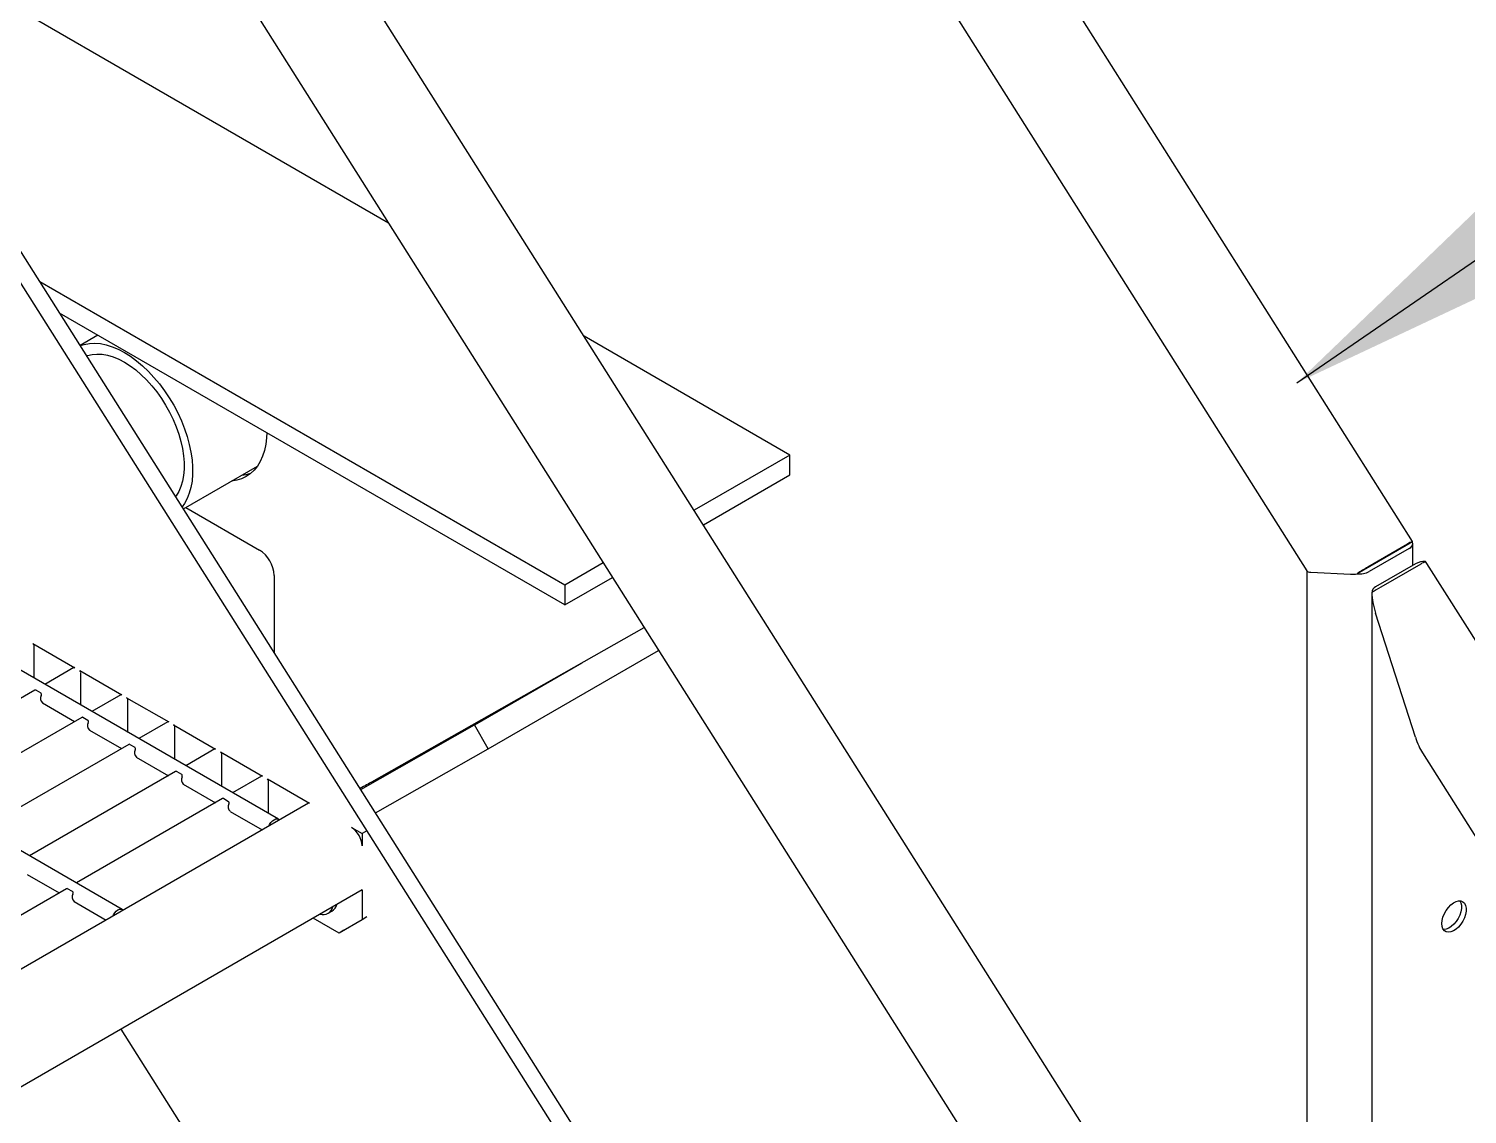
# Model space of a CAD drawing. Header units: millimetres. Extents: x 0 to 55611, y 0 to 32827.
# Drawn here: x 46003 to 46532, y 9202 to 9602 of the extents above; entities that cross this region are included whole.
import ezdxf

# ---------------------------------------------------------------- set-up
doc = ezdxf.new("R2010")
doc.units = ezdxf.units.MM
doc.header["$LTSCALE"] = 10
doc.linetypes.add('SLD-Continua', pattern=[0])
doc.layers.add('STRUC', color=5, linetype='SLD-Continua')
doc.styles.add('1', font='romans.shx', dxfattribs={"height": 125})
doc.dimstyles.new('50', dxfattribs={"dimscale": 0, "dimtxt": 125, "dimasz": 125, "dimexe": 125, "dimexo": 125, "dimgap": 50, "dimtad": 1, "dimdec": 0, "dimlfac": 49.861111, "dimzin": 1, "dimtxsty": '1', "dimcen": 2.5, "dimclrd": 1, "dimclre": 1, "dimadec": 0, "dimazin": 0, "dimtfac": 1, "dimtdec": 0, "dimtmove": 0, "dimatfit": 3, "dimfxl": 1, "dimtzin": 1, "dimarcsym": 0})

msp = doc.modelspace()

# ---------------------------------------------------------------- linework, layer by layer
at = {"layer": 'STRUC', "linetype": 'SLD-Continua', "lineweight": 25}
for p, q in [((46512.2, 9413.06), (45191.49, 11501.24)), ((45164.2, 11472.09), (46473.3, 9402.26)), ((47669.49, 6879.66), (45236, 10727.27)), ((47664.1, 6876.55), (45230.61, 10724.16)), ((46473.23, 9067.95), (46001.37, 9814.02)), ((45981.09, 9773.78), (46471.85, 8997.84)), ((46135.09, 9530.29), (45999.98, 9608.29)), ((46200.02, 9397.09), (46006.72, 9508.68)), ((46200.02, 9389.79), (46013.99, 9497.18)), ((46028.03, 9489.07), (46021.5, 9485.3)), ((46282.92, 9444.95), (46207.12, 9488.71)), ((46282.92, 9444.95), (46247.67, 9424.6)), ((46282.92, 9437.65), (46282.92, 9444.95)), ((46059.55, 9425.15), (46086.81, 9440.89)), ((46251.05, 9419.25), (46282.92, 9437.65)), ((46060.42, 9425.65), (46087.58, 9409.98)), ((46512.2, 9413.05), (46491.79, 9401.27)), ((46512.3, 9404.38), (46512.3, 9412.49)), ((46510.34, 9412.15), (46495.68, 9403.69)), ((46510.87, 9410.5), (46496.21, 9402.04)), ((46214.17, 9405.26), (46200.02, 9397.09)), ((46473.23, 9402.37), (46473.23, 8776.62)), ((46513.23, 9404.91), (46498.57, 9396.45)), ((46515.17, 9404.81), (46500.51, 9396.35)), ((47706.47, 7525.08), (46517.49, 9404.98)), ((46092.98, 9400.62), (46092.98, 9372.3)), ((46200.02, 9389.79), (46217.55, 9399.91)), ((46200.02, 9397.09), (46200.02, 9389.79)), ((46474.66, 9401.79), (46489.32, 9401.04)), ((46497.14, 9394.46), (46497.14, 8958.55)), ((46094.54, 9310.88), (45956.33, 9390.66)), ((46513.23, 9341.11), (46498.57, 9386.7)), ((46129.01, 9324.67), (46229.25, 9381.42)), ((46004.11, 9375.58), (46019.59, 9366.64)), ((46004.56, 9362.82), (46004.56, 9374.8)), ((46171.81, 9336.78), (46234.56, 9373.01)), ((46019.28, 9366.68), (46008.58, 9360.5)), ((46021.39, 9365.61), (46036.87, 9356.67)), ((46021.84, 9352.85), (46021.84, 9364.83)), ((46166.75, 9345.59), (46206.34, 9368.44)), ((46037.07, 9277.7), (45900.77, 9356.38)), ((46004.87, 9358.36), (45951.11, 9327.32)), ((46005.29, 9358.39), (46007.09, 9357.35)), ((46036.55, 9356.7), (46025.86, 9350.53)), ((46038.67, 9355.63), (46054.15, 9346.7)), ((46039.11, 9342.87), (46039.11, 9354.86)), ((46007.68, 9353.69), (46019.5, 9346.86)), ((46022.15, 9348.39), (45968.38, 9317.35)), ((46022.57, 9348.41), (46024.36, 9347.38)), ((46024.96, 9343.71), (46036.78, 9336.89)), ((46053.83, 9346.73), (46043.13, 9340.55)), ((46055.94, 9345.66), (46071.42, 9336.72)), ((46056.39, 9332.9), (46056.39, 9344.88)), ((46124.86, 9321.88), (46166.75, 9345.59)), ((46171.81, 9336.78), (46166.75, 9345.59)), ((46039.42, 9338.41), (45985.66, 9307.38)), ((46039.84, 9338.44), (46041.64, 9337.4)), ((46042.23, 9333.74), (46054.06, 9326.91)), ((46071.1, 9336.76), (46060.41, 9330.58)), ((46073.22, 9335.69), (46088.7, 9326.75)), ((46073.67, 9322.93), (46073.67, 9334.91)), ((46130.3, 9313.28), (46171.81, 9336.78)), ((46515.85, 9335.27), (47667.64, 7514.18)), ((46056.7, 9328.44), (46002.93, 9297.4)), ((46057.12, 9328.47), (46058.92, 9327.43)), ((46059.51, 9323.77), (46071.33, 9316.94)), ((46088.38, 9326.78), (46077.68, 9320.61)), ((46090.49, 9325.71), (46105.97, 9316.78)), ((46090.94, 9312.95), (46090.94, 9324.94)), ((46073.98, 9318.47), (46020.21, 9287.43)), ((46074.4, 9318.49), (46076.19, 9317.46)), ((46105.66, 9316.81), (45973.9, 9240.75)), ((46076.78, 9313.79), (46088.61, 9306.97)), ((46121.5, 9307.81), (46125.37, 9305.58)), ((46127.17, 9306.62), (46125.37, 9305.58)), ((46125.37, 9305.58), (46125.37, 9301.12)), ((46002.03, 9290.59), (46013.86, 9283.76)), ((46016.5, 9285.29), (45964.66, 9255.36)), ((46125.37, 9284.84), (45993.98, 9208.99)), ((46018.72, 9284.28), (46016.92, 9285.32)), ((46019.31, 9280.62), (46031.14, 9273.79)), ((46125.37, 9284.84), (46125.37, 9273.9)), ((46112.84, 9276.25), (46114.28, 9277.08)), ((46127.16, 9274.93), (46125.37, 9273.9)), ((46116.88, 9269), (46107.41, 9274.47)), ((46125.37, 9273.9), (46116.88, 9269)), ((46118.68, 9270.03), (46116.88, 9269)), ((46036.52, 9233.55), (46070.58, 9179.69))]:
    msp.add_line(p, q, dxfattribs=at)
at = {"layer": 'STRUC', "linetype": 'SLD-Continua', "lineweight": 25, "flags": 128}
for points in [[(46021.57, 9485.2), (46023.04, 9485.69), (46024.93, 9486.04), (46026.91, 9486.13), (46028.99, 9485.95), (46031.14, 9485.52), (46033.33, 9484.83), (46035.57, 9483.89), (46037.82, 9482.7)], [(46023.94, 9481.45), (46024.2, 9481.54), (46025.91, 9481.96), (46027.72, 9482.12), (46029.63, 9482.02), (46031.61, 9481.67), (46033.65, 9481.07), (46035.73, 9480.21), (46037.82, 9479.12)], [(46037.82, 9482.7), (46040.08, 9481.28), (46042.31, 9479.64), (46044.51, 9477.79), (46046.66, 9475.75), (46048.73, 9473.53), (46050.72, 9471.15), (46052.6, 9468.63), (46054.37, 9465.98), (46056, 9463.24), (46057.48, 9460.42), (46058.81, 9457.55), (46059.97, 9454.64), (46060.95, 9451.73), (46061.74, 9448.83), (46062.34, 9445.98), (46062.74, 9443.18), (46062.94, 9440.47), (46062.94, 9437.86), (46062.74, 9435.38), (46062.34, 9433.05), (46061.74, 9430.89), (46060.95, 9428.91), (46059.97, 9427.12), (46059.08, 9425.89)], [(46037.82, 9479.12), (46039.92, 9477.79), (46042, 9476.25), (46044.03, 9474.5), (46046.02, 9472.57), (46047.92, 9470.46), (46049.74, 9468.2), (46051.45, 9465.81), (46053.03, 9463.31), (46054.48, 9460.72), (46055.78, 9458.07), (46056.91, 9455.37), (46057.87, 9452.67), (46058.65, 9449.97), (46059.24, 9447.3), (46059.64, 9444.69), (46059.84, 9442.17), (46059.84, 9439.75), (46059.64, 9437.45), (46059.24, 9435.3), (46058.65, 9433.32), (46057.87, 9431.52), (46056.91, 9429.92), (46056.71, 9429.64)], [(46090.28, 9453.14), (46090.18, 9451.32), (46089.89, 9448.89), (46089.4, 9446.61), (46088.71, 9444.5), (46087.84, 9442.58), (46086.79, 9440.86), (46085.57, 9439.35), (46084.19, 9438.07), (46082.66, 9437.02), (46080.98, 9436.22), (46079.18, 9435.66), (46077.26, 9435.35), (46077.22, 9435.35)], [(46091.04, 9308.37), (46091.28, 9308.9), (46091.76, 9309.64), (46092.33, 9310.26), (46092.95, 9310.72), (46093.57, 9310.98), (46094.14, 9311.01), (46094.62, 9310.82), (46094.87, 9310.58)], [(46018.88, 9283.33), (46018.91, 9283.46), (46018.94, 9283.72), (46018.92, 9283.99), (46018.84, 9284.16), (46018.72, 9284.28), (46018.72, 9284.28)], [(46522.96, 9272.47), (46523.06, 9273.65), (46523.37, 9274.89), (46523.88, 9276.14), (46524.54, 9277.34), (46525.35, 9278.43), (46526.25, 9279.37), (46527.21, 9280.1), (46528.18, 9280.6), (46529.11, 9280.84), (46529.97, 9280.81), (46530.71, 9280.51), (46531.3, 9279.96), (46531.71, 9279.18), (46531.91, 9278.2), (46531.91, 9277.08), (46531.71, 9275.87), (46531.3, 9274.61), (46530.71, 9273.38), (46529.97, 9272.23), (46529.11, 9271.21), (46528.18, 9270.37), (46527.21, 9269.75), (46526.25, 9269.38), (46525.35, 9269.27), (46524.54, 9269.44), (46523.88, 9269.86), (46523.37, 9270.54), (46523.06, 9271.42), (46522.96, 9272.47)], [(46529.64, 9280.86), (46529.98, 9280.17), (46530.19, 9279.2), (46530.19, 9278.08), (46529.98, 9276.86), (46529.57, 9275.61), (46528.99, 9274.38), (46528.25, 9273.22), (46527.39, 9272.2), (46526.45, 9271.36), (46525.48, 9270.74), (46524.52, 9270.37), (46523.62, 9270.27), (46523.53, 9270.27)], [(46033.56, 9275.19), (46033.81, 9275.72), (46034.29, 9276.46), (46034.86, 9277.08), (46035.48, 9277.54), (46036.1, 9277.8), (46036.67, 9277.83), (46037.15, 9277.64), (46037.4, 9277.4)]]:
    msp.add_lwpolyline(points, dxfattribs=at)
at = {"layer": 'STRUC', "linetype": 'SLD-Continua', "lineweight": 25}
for centre, radius, start, end in [((46079.8, 9451.18), 13.72, 274.8455, 289.6999), ((46513.72, 9407.53), 5.73, 105.3671, 126.1663), ((46510.06, 9412.54), 2.2, 291.515, 13.3897), ((46081.25, 9400.09), 11.74, 2.6055, 57.3945), ((46534.8, 9336.53), 77.73, 120.2173, 123.594), ((46492.8, 9408.61), 7.41, 262.2325, 297.4907), ((46516.58, 9398.57), 7.17, 86.6947, 117.8471), ((46520.3, 9396.9), 9.43, 110.5336, 122.9494), ((46499.51, 9394.29), 2.35, 113.4346, 180.3043), ((46539.06, 9330.13), 76.63, 120.2018, 123.1549), ((46003.59, 9374.76), 0.976, 2.6055, 57.3945), ((46019.41, 9366.38), 0.319, 54.3824, 114.3071), ((46020.86, 9364.79), 0.976, 2.6055, 57.3945), ((46005.11, 9358.03), 0.402, 62.6755, 125.5375), ((46009.23, 9355.33), 2.26, 151.5127, 226.5278), ((46006.55, 9356.77), 0.791, 332.3428, 46.8827), ((46036.68, 9356.41), 0.319, 54.3824, 114.3071), ((46038.14, 9354.81), 0.976, 2.6055, 57.3945), ((46022.38, 9348.06), 0.402, 62.6755, 125.5375), ((46026.51, 9345.35), 2.26, 151.5127, 226.5278), ((46023.82, 9346.8), 0.791, 332.3428, 46.8827), ((46053.96, 9346.44), 0.319, 54.3824, 114.3071), ((46055.42, 9344.84), 0.976, 2.6055, 57.3945), ((46039.66, 9338.08), 0.402, 62.6755, 125.5375), ((46043.79, 9335.38), 2.26, 151.5127, 226.5278), ((46041.1, 9336.83), 0.791, 332.3428, 46.8827), ((46071.24, 9336.46), 0.319, 54.3824, 114.3071), ((46072.69, 9334.87), 0.976, 2.6055, 57.3945), ((46056.94, 9328.11), 0.402, 62.6755, 125.5375), ((46061.06, 9325.41), 2.26, 151.5127, 226.5278), ((46058.38, 9326.85), 0.791, 332.3428, 46.8827), ((46088.51, 9326.49), 0.319, 54.3824, 114.3071), ((46089.97, 9324.89), 0.976, 2.6055, 57.3945), ((46074.21, 9318.14), 0.402, 62.6755, 125.5375), ((46075.65, 9316.88), 0.791, 332.3428, 46.8827), ((46078.34, 9315.44), 2.26, 151.5127, 226.5278), ((46105.79, 9316.52), 0.319, 54.3824, 114.3071), ((46116.98, 9300.74), 8.4, 2.6055, 57.3945), ((46016.74, 9284.95), 0.414, 63.338, 124.2198), ((46020.86, 9282.26), 2.26, 151.5127, 226.5278), ((46110.89, 9279.63), 3.87, 254.8736, 345.121), ((46112.14, 9280.53), 4.06, 301.6973, 344.8142)]:
    msp.add_arc(centre, radius, start, end, dxfattribs=at)
for centre, major_axis, ratio, start_param, end_param in [((46478.11, 9403.78), (4.86, 1.41), 0.291909, 3.225956, 3.842627), ((46478.11, 9403.78), (4.86, 1.41), 0.291909, 3.225956, 3.842627), ((46516.67, 9397.16), (-3.15, 10.86), 0.343216, 5.413424, 5.517391), ((46516.67, 9397.16), (-3.15, 10.86), 0.343216, 5.413424, 5.517391), ((46492.77, 9403.03), (4.86, 1.41), 0.291909, 3.842627, 4.427609), ((46492.77, 9403.03), (4.86, 1.41), 0.291909, 3.842627, 4.427609), ((46502.02, 9388.7), (-3.15, 10.86), 0.343216, 0.934522, 1.65516), ((46502.02, 9388.7), (-3.15, 10.86), 0.343216, 0.934522, 1.65516), ((46516.67, 9343.1), (-3.15, 10.86), 0.343216, 1.65516, 2.271831), ((46516.67, 9343.1), (-3.15, 10.86), 0.343216, 1.65516, 2.271831), ((46124.7, 9322.18), (6.13, 3.5), 0.004199, 0.787928, 1.573758)]:
    msp.add_ellipse(centre, major_axis=major_axis, ratio=ratio, start_param=start_param, end_param=end_param, dxfattribs=at)

# ---------------------------------------------------------------- leaders
msp.add_leader([(46469.61, 9471.51), (47924.1, 10472.18)], dimstyle='50', override={"dimscale": 1, "dimlfac": 1})

doc.saveas('drawing.dxf')
